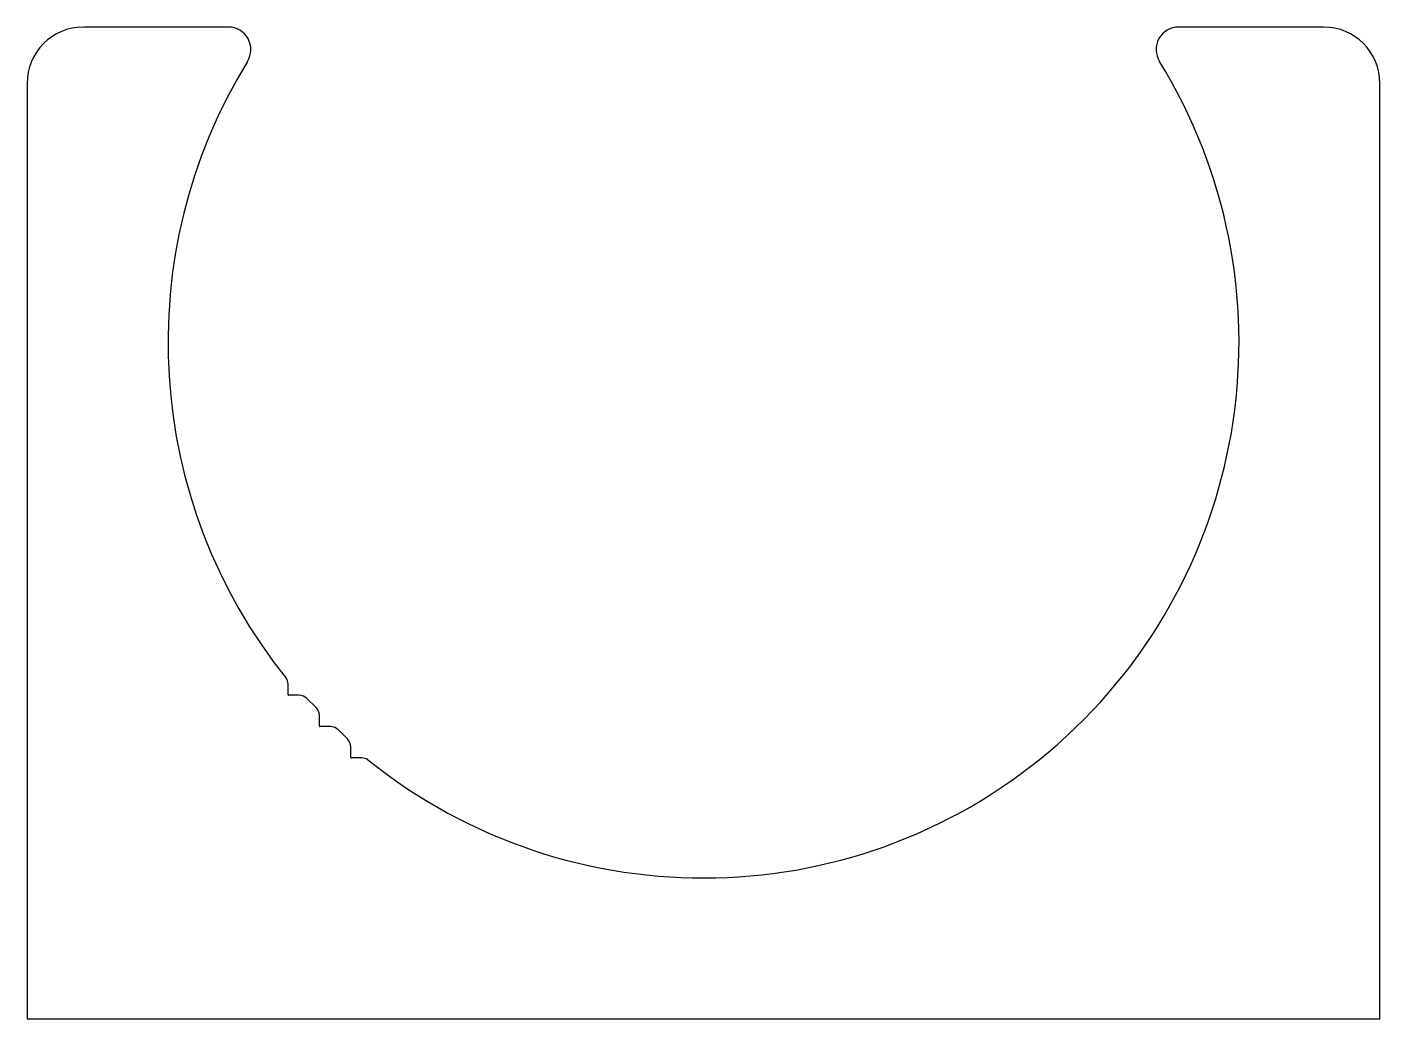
# Model space of a CAD drawing. Header units: inches. Extents: x -14.7 to 15.8, y 0.1 to 22.4.
import ezdxf

# ---------------------------------------------------------------- set-up
doc = ezdxf.new("R2010")
doc.units = ezdxf.units.IN
doc.header["$MEASUREMENT"] = 0
doc.layers.add('1', color=7, linetype='Continuous')

msp = doc.modelspace()

# ---------------------------------------------------------------- linework, layer by layer
at = {"layer": '1', "color": 7, "linetype": 'Continuous'}
for p, q in [((-10.14, 22.436), (-13.405, 22.436)), ((14.535, 22.436), (11.27, 22.436)), ((-14.675, 21.166), (-14.675, 0.094)), ((15.805, 0.094), (15.805, 21.166)), ((-8.796, 7.395), (-8.796, 7.637)), ((-8.546, 7.387), (-8.788, 7.387)), ((-8.162, 7.107), (-8.369, 7.314)), ((-8.089, 6.688), (-8.089, 6.93)), ((-7.839, 6.68), (-8.081, 6.68)), ((-7.455, 6.4), (-7.662, 6.607)), ((-7.662, 6.607), (-7.455, 6.4)), ((-7.455, 6.4), (-7.662, 6.607)), ((-7.662, 6.607), (-7.455, 6.4)), ((-7.455, 6.4), (-7.662, 6.607)), ((-7.382, 5.981), (-7.382, 6.223)), ((-7.132, 5.973), (-7.374, 5.973)), ((-14.675, 0.094), (15.805, 0.094)), ((15.805, 0.094), (15.805, 0.094)), ((15.805, 0.094), (15.805, 0.094)), ((15.805, 0.094), (15.805, 0.094))]:
    msp.add_line(p, q, dxfattribs=at)
for centre, radius, start, end in [((-13.405, 21.166), 1.27, 90, 180), ((-10.14, 21.928), 0.508, 328.3709, 90), ((11.27, 21.928), 0.508, 90, 211.6291), ((14.535, 21.166), 1.27, 0, 90), ((0.565, 15.334), 12.065, 148.3709, 218.82), ((0.565, 15.334), 12.065, 231.18, 31.6291), ((-9.046, 7.637), 0.25, 360, 32.3789), ((-8.788, 7.395), 0.008, 180, 270), ((-8.546, 7.137), 0.25, 45, 90), ((-8.339, 6.93), 0.25, 0, 45), ((-8.081, 6.688), 0.008, 180, 270), ((-7.839, 6.43), 0.25, 45, 90), ((-7.632, 6.223), 0.25, 360, 45), ((-7.374, 5.981), 0.008, 180, 270), ((-7.132, 5.723), 0.25, 57.6213, 90)]:
    msp.add_arc(centre, radius, start, end, dxfattribs=at)

doc.saveas('drawing.dxf')
